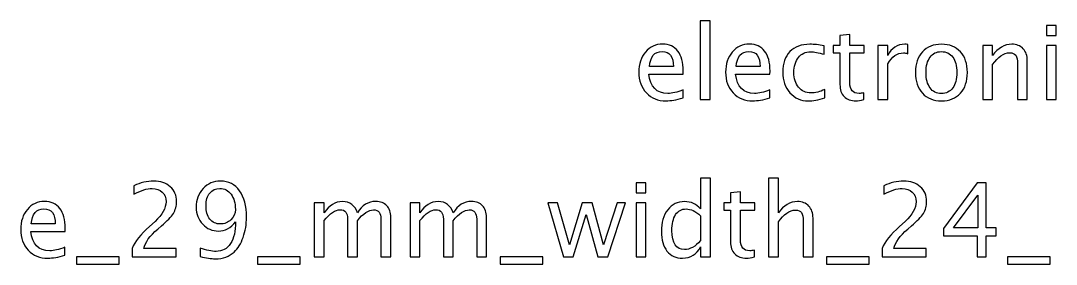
# Model space of a CAD drawing. Header units: centimetres. Extents: x -32.9 to 32.9, y -27.7 to 43.3.
# Drawn here: x -20.06 to -7.23, y -11.4 to -8.38 of the extents above; entities that cross this region are included whole.
import ezdxf

# ---------------------------------------------------------------- set-up
doc = ezdxf.new("R2010")
doc.units = ezdxf.units.CM
doc.header["$MEASUREMENT"] = 0
doc.layers.add('Layer 1', color=7, linetype='Continuous')

msp = doc.modelspace()

# ---------------------------------------------------------------- linework, layer by layer
at = {"layer": 'Layer 1'}
for points, knots in [([(-11.64472, -9.36005), (-11.64472, -9.36005), (-11.64472, -8.38088), (-11.64472, -8.38088), (-11.64472, -8.38088), (-11.64472, -8.38088), (-11.5228, -8.38088), (-11.5228, -8.38088), (-11.5228, -8.38088), (-11.5228, -8.38088), (-11.5228, -9.36005), (-11.5228, -9.36005), (-11.5228, -9.36005), (-11.5228, -9.36005), (-11.64472, -9.36005), (-11.64472, -9.36005)], [0, 0, 0, 0, 0.2, 0.2, 0.2, 0.2, 0.4, 0.4, 0.4, 0.4, 0.6, 0.6, 0.6, 0.6, 1, 1, 1, 1]), ([(-7.35657, -8.56376), (-7.35657, -8.56376), (-7.35657, -8.44184), (-7.35657, -8.44184), (-7.35657, -8.44184), (-7.35657, -8.44184), (-7.23465, -8.44184), (-7.23465, -8.44184), (-7.23465, -8.44184), (-7.23465, -8.44184), (-7.23465, -8.56376), (-7.23465, -8.56376), (-7.23465, -8.56376), (-7.23465, -8.56376), (-7.35657, -8.56376), (-7.35657, -8.56376)], [0, 0, 0, 0, 0.2, 0.2, 0.2, 0.2, 0.4, 0.4, 0.4, 0.4, 0.6, 0.6, 0.6, 0.6, 1, 1, 1, 1]), ([(-9.61865, -9.35984), (-9.65633, -9.37021), (-9.68913, -9.37529), (-9.71686, -9.37529), (-9.71686, -9.37529), (-9.77909, -9.37529), (-9.82756, -9.35751), (-9.86228, -9.32195), (-9.86228, -9.32195), (-9.8972, -9.28639), (-9.91456, -9.23707), (-9.91456, -9.17378), (-9.91456, -9.17378), (-9.91456, -9.17378), (-9.91456, -8.77839), (-9.91456, -8.77839), (-9.91456, -8.77839), (-9.91456, -8.77839), (-9.9988, -8.77839), (-9.9988, -8.77839), (-9.9988, -8.77839), (-9.9988, -8.77839), (-9.9988, -8.68695), (-9.9988, -8.68695), (-9.9988, -8.68695), (-9.9988, -8.68695), (-9.91456, -8.68695), (-9.91456, -8.68695), (-9.91456, -8.68695), (-9.91456, -8.68695), (-9.91456, -8.56524), (-9.91456, -8.56524), (-9.91456, -8.56524), (-9.91456, -8.56524), (-9.79264, -8.5536), (-9.79264, -8.5536), (-9.79264, -8.5536), (-9.79264, -8.5536), (-9.79264, -8.68695), (-9.79264, -8.68695), (-9.79264, -8.68695), (-9.79264, -8.68695), (-9.61611, -8.68695), (-9.61611, -8.68695), (-9.61611, -8.68695), (-9.61611, -8.68695), (-9.61611, -8.77839), (-9.61611, -8.77839), (-9.61611, -8.77839), (-9.61611, -8.77839), (-9.79264, -8.77839), (-9.79264, -8.77839), (-9.79264, -8.77839), (-9.79264, -8.77839), (-9.79264, -9.15177), (-9.79264, -9.15177), (-9.79264, -9.15177), (-9.79264, -9.23982), (-9.75433, -9.28385), (-9.67792, -9.28385), (-9.67792, -9.28385), (-9.66162, -9.28385), (-9.64193, -9.2811), (-9.61865, -9.27581), (-9.61865, -9.27581), (-9.61865, -9.27581), (-9.61865, -9.35984), (-9.61865, -9.35984)], [0, 0, 0, 0, 0.05555556, 0.05555556, 0.05555556, 0.05555556, 0.11111111, 0.11111111, 0.11111111, 0.11111111, 0.16666667, 0.16666667, 0.16666667, 0.16666667, 0.22222222, 0.22222222, 0.22222222, 0.22222222, 0.27777778, 0.27777778, 0.27777778, 0.27777778, 0.33333333, 0.33333333, 0.33333333, 0.33333333, 0.38888889, 0.38888889, 0.38888889, 0.38888889, 0.44444444, 0.44444444, 0.44444444, 0.44444444, 0.5, 0.5, 0.5, 0.5, 0.55555556, 0.55555556, 0.55555556, 0.55555556, 0.61111111, 0.61111111, 0.61111111, 0.61111111, 0.66666667, 0.66666667, 0.66666667, 0.66666667, 0.72222222, 0.72222222, 0.72222222, 0.72222222, 0.77777778, 0.77777778, 0.77777778, 0.77777778, 0.83333333, 0.83333333, 0.83333333, 0.83333333, 0.88888889, 0.88888889, 0.88888889, 0.88888889, 1, 1, 1, 1]), ([(-11.85829, -9.33846), (-11.9402, -9.36301), (-12.01027, -9.37529), (-12.06869, -9.37529), (-12.06869, -9.37529), (-12.16838, -9.37529), (-12.24945, -9.34227), (-12.31189, -9.27644), (-12.31189, -9.27644), (-12.37433, -9.21061), (-12.40566, -9.12531), (-12.40566, -9.02032), (-12.40566, -9.02032), (-12.40566, -8.91851), (-12.37814, -8.8349), (-12.3229, -8.7695), (-12.3229, -8.7695), (-12.26765, -8.70431), (-12.19696, -8.67171), (-12.11081, -8.67171), (-12.11081, -8.67171), (-12.02932, -8.67171), (-11.96624, -8.70071), (-11.92179, -8.7587), (-11.92179, -8.7587), (-11.87734, -8.8167), (-11.85511, -8.89883), (-11.85511, -9.0053), (-11.85511, -9.0053), (-11.85511, -9.0053), (-11.85575, -9.04255), (-11.85575, -9.04255), (-11.85575, -9.04255), (-11.85575, -9.04255), (-12.2812, -9.04255), (-12.2812, -9.04255), (-12.2812, -9.04255), (-12.26342, -9.20342), (-12.18489, -9.28385), (-12.04583, -9.28385), (-12.04583, -9.28385), (-11.99481, -9.28385), (-11.93237, -9.26946), (-11.85829, -9.24067), (-11.85829, -9.24067), (-11.85829, -9.24067), (-11.85829, -9.33846), (-11.85829, -9.33846)], [0, 0, 0, 0, 0.07692308, 0.07692308, 0.07692308, 0.07692308, 0.15384615, 0.15384615, 0.15384615, 0.15384615, 0.23076923, 0.23076923, 0.23076923, 0.23076923, 0.30769231, 0.30769231, 0.30769231, 0.30769231, 0.38461538, 0.38461538, 0.38461538, 0.38461538, 0.46153846, 0.46153846, 0.46153846, 0.46153846, 0.53846154, 0.53846154, 0.53846154, 0.53846154, 0.61538462, 0.61538462, 0.61538462, 0.61538462, 0.69230769, 0.69230769, 0.69230769, 0.69230769, 0.76923077, 0.76923077, 0.76923077, 0.76923077, 0.84615385, 0.84615385, 0.84615385, 0.84615385, 1, 1, 1, 1]), ([(-10.78366, -9.33846), (-10.86557, -9.36301), (-10.93564, -9.37529), (-10.99406, -9.37529), (-10.99406, -9.37529), (-11.09375, -9.37529), (-11.17482, -9.34227), (-11.23726, -9.27644), (-11.23726, -9.27644), (-11.2997, -9.21061), (-11.33103, -9.12531), (-11.33103, -9.02032), (-11.33103, -9.02032), (-11.33103, -8.91851), (-11.30351, -8.8349), (-11.24827, -8.7695), (-11.24827, -8.7695), (-11.19302, -8.70431), (-11.12233, -8.67171), (-11.03618, -8.67171), (-11.03618, -8.67171), (-10.95469, -8.67171), (-10.89161, -8.70071), (-10.84716, -8.7587), (-10.84716, -8.7587), (-10.80271, -8.8167), (-10.78048, -8.89883), (-10.78048, -9.0053), (-10.78048, -9.0053), (-10.78048, -9.0053), (-10.78112, -9.04255), (-10.78112, -9.04255), (-10.78112, -9.04255), (-10.78112, -9.04255), (-11.20657, -9.04255), (-11.20657, -9.04255), (-11.20657, -9.04255), (-11.18879, -9.20342), (-11.11026, -9.28385), (-10.9712, -9.28385), (-10.9712, -9.28385), (-10.92018, -9.28385), (-10.85774, -9.26946), (-10.78366, -9.24067), (-10.78366, -9.24067), (-10.78366, -9.24067), (-10.78366, -9.33846), (-10.78366, -9.33846)], [0, 0, 0, 0, 0.07692308, 0.07692308, 0.07692308, 0.07692308, 0.15384615, 0.15384615, 0.15384615, 0.15384615, 0.23076923, 0.23076923, 0.23076923, 0.23076923, 0.30769231, 0.30769231, 0.30769231, 0.30769231, 0.38461538, 0.38461538, 0.38461538, 0.38461538, 0.46153846, 0.46153846, 0.46153846, 0.46153846, 0.53846154, 0.53846154, 0.53846154, 0.53846154, 0.61538462, 0.61538462, 0.61538462, 0.61538462, 0.69230769, 0.69230769, 0.69230769, 0.69230769, 0.76923077, 0.76923077, 0.76923077, 0.76923077, 0.84615385, 0.84615385, 0.84615385, 0.84615385, 1, 1, 1, 1]), ([(-10.10273, -9.33973), (-10.18168, -9.36344), (-10.24984, -9.37529), (-10.3072, -9.37529), (-10.3072, -9.37529), (-10.39822, -9.37529), (-10.47357, -9.34163), (-10.53347, -9.27454), (-10.53347, -9.27454), (-10.59337, -9.20723), (-10.62343, -9.12235), (-10.62343, -9.02011), (-10.62343, -9.02011), (-10.62343, -8.91089), (-10.5938, -8.82559), (-10.53453, -8.76463), (-10.53453, -8.76463), (-10.47526, -8.70346), (-10.3925, -8.67298), (-10.28624, -8.67298), (-10.28624, -8.67298), (-10.23396, -8.67298), (-10.17512, -8.68018), (-10.11035, -8.69457), (-10.11035, -8.69457), (-10.11035, -8.69457), (-10.11035, -8.79744), (-10.11035, -8.79744), (-10.11035, -8.79744), (-10.17914, -8.77712), (-10.23523, -8.76696), (-10.27841, -8.76696), (-10.27841, -8.76696), (-10.34107, -8.76696), (-10.39123, -8.79045), (-10.4287, -8.83723), (-10.4287, -8.83723), (-10.46616, -8.88401), (-10.485, -8.94645), (-10.485, -9.02435), (-10.485, -9.02435), (-10.485, -9.09991), (-10.46553, -9.16087), (-10.42679, -9.20765), (-10.42679, -9.20765), (-10.38806, -9.25422), (-10.33747, -9.2775), (-10.2746, -9.2775), (-10.2746, -9.2775), (-10.21893, -9.2775), (-10.16178, -9.26311), (-10.10273, -9.23432), (-10.10273, -9.23432), (-10.10273, -9.23432), (-10.10273, -9.33973), (-10.10273, -9.33973)], [0, 0, 0, 0, 0.06666667, 0.06666667, 0.06666667, 0.06666667, 0.13333333, 0.13333333, 0.13333333, 0.13333333, 0.2, 0.2, 0.2, 0.2, 0.26666667, 0.26666667, 0.26666667, 0.26666667, 0.33333333, 0.33333333, 0.33333333, 0.33333333, 0.4, 0.4, 0.4, 0.4, 0.46666667, 0.46666667, 0.46666667, 0.46666667, 0.53333333, 0.53333333, 0.53333333, 0.53333333, 0.6, 0.6, 0.6, 0.6, 0.66666667, 0.66666667, 0.66666667, 0.66666667, 0.73333333, 0.73333333, 0.73333333, 0.73333333, 0.8, 0.8, 0.8, 0.8, 0.86666667, 0.86666667, 0.86666667, 0.86666667, 1, 1, 1, 1]), ([(-9.44466, -9.36005), (-9.44466, -9.36005), (-9.44466, -8.68695), (-9.44466, -8.68695), (-9.44466, -8.68695), (-9.44466, -8.68695), (-9.32274, -8.68695), (-9.32274, -8.68695), (-9.32274, -8.68695), (-9.32274, -8.68695), (-9.32274, -8.81416), (-9.32274, -8.81416), (-9.32274, -8.81416), (-9.27427, -8.71997), (-9.20399, -8.67298), (-9.11171, -8.67298), (-9.11171, -8.67298), (-9.09922, -8.67298), (-9.0861, -8.67404), (-9.07255, -8.67615), (-9.07255, -8.67615), (-9.07255, -8.67615), (-9.07255, -8.79024), (-9.07255, -8.79024), (-9.07255, -8.79024), (-9.09372, -8.78326), (-9.11234, -8.77966), (-9.12843, -8.77966), (-9.12843, -8.77966), (-9.2059, -8.77966), (-9.27067, -8.82538), (-9.32274, -8.91703), (-9.32274, -8.91703), (-9.32274, -8.91703), (-9.32274, -9.36005), (-9.32274, -9.36005), (-9.32274, -9.36005), (-9.32274, -9.36005), (-9.44466, -9.36005), (-9.44466, -9.36005)], [0, 0, 0, 0, 0.09090909, 0.09090909, 0.09090909, 0.09090909, 0.18181818, 0.18181818, 0.18181818, 0.18181818, 0.27272727, 0.27272727, 0.27272727, 0.27272727, 0.36363636, 0.36363636, 0.36363636, 0.36363636, 0.45454545, 0.45454545, 0.45454545, 0.45454545, 0.54545455, 0.54545455, 0.54545455, 0.54545455, 0.63636364, 0.63636364, 0.63636364, 0.63636364, 0.72727273, 0.72727273, 0.72727273, 0.72727273, 0.81818182, 0.81818182, 0.81818182, 0.81818182, 1, 1, 1, 1]), ([(-8.65705, -9.37529), (-8.7559, -9.37529), (-8.83421, -9.34375), (-8.89179, -9.28067), (-8.89179, -9.28067), (-8.94957, -9.2176), (-8.97836, -9.13187), (-8.97836, -9.02371), (-8.97836, -9.02371), (-8.97836, -8.91576), (-8.94957, -8.83025), (-8.89179, -8.76738), (-8.89179, -8.76738), (-8.83421, -8.70452), (-8.7559, -8.67298), (-8.65705, -8.67298), (-8.65705, -8.67298), (-8.5582, -8.67298), (-8.47988, -8.70452), (-8.42231, -8.76738), (-8.42231, -8.76738), (-8.36453, -8.83025), (-8.33574, -8.91576), (-8.33574, -9.02371), (-8.33574, -9.02371), (-8.33574, -9.13187), (-8.36453, -9.2176), (-8.42231, -9.28067), (-8.42231, -9.28067), (-8.47988, -9.34375), (-8.5582, -9.37529), (-8.65705, -9.37529)], [0, 0, 0, 0, 0.11111111, 0.11111111, 0.11111111, 0.11111111, 0.22222222, 0.22222222, 0.22222222, 0.22222222, 0.33333333, 0.33333333, 0.33333333, 0.33333333, 0.44444444, 0.44444444, 0.44444444, 0.44444444, 0.55555556, 0.55555556, 0.55555556, 0.55555556, 0.66666667, 0.66666667, 0.66666667, 0.66666667, 0.77777778, 0.77777778, 0.77777778, 0.77777778, 1, 1, 1, 1]), ([(-8.14482, -9.36005), (-8.14482, -9.36005), (-8.14482, -8.68695), (-8.14482, -8.68695), (-8.14482, -8.68695), (-8.14482, -8.68695), (-8.0229, -8.68695), (-8.0229, -8.68695), (-8.0229, -8.68695), (-8.0229, -8.68695), (-8.0229, -8.81416), (-8.0229, -8.81416), (-8.0229, -8.81416), (-7.95834, -8.71997), (-7.87918, -8.67298), (-7.78562, -8.67298), (-7.78562, -8.67298), (-7.72678, -8.67298), (-7.68, -8.69139), (-7.6455, -8.72844), (-7.6455, -8.72844), (-7.611, -8.76527), (-7.59364, -8.81501), (-7.59364, -8.87724), (-7.59364, -8.87724), (-7.59364, -8.87724), (-7.59364, -9.36005), (-7.59364, -9.36005), (-7.59364, -9.36005), (-7.59364, -9.36005), (-7.71556, -9.36005), (-7.71556, -9.36005), (-7.71556, -9.36005), (-7.71556, -9.36005), (-7.71556, -8.91703), (-7.71556, -8.91703), (-7.71556, -8.91703), (-7.71556, -8.86708), (-7.72297, -8.83152), (-7.73757, -8.81035), (-7.73757, -8.81035), (-7.75239, -8.78897), (-7.77673, -8.77839), (-7.81081, -8.77839), (-7.81081, -8.77839), (-7.88574, -8.77839), (-7.95644, -8.82728), (-8.0229, -8.92507), (-8.0229, -8.92507), (-8.0229, -8.92507), (-8.0229, -9.36005), (-8.0229, -9.36005), (-8.0229, -9.36005), (-8.0229, -9.36005), (-8.14482, -9.36005), (-8.14482, -9.36005)], [0, 0, 0, 0, 0.06666667, 0.06666667, 0.06666667, 0.06666667, 0.13333333, 0.13333333, 0.13333333, 0.13333333, 0.2, 0.2, 0.2, 0.2, 0.26666667, 0.26666667, 0.26666667, 0.26666667, 0.33333333, 0.33333333, 0.33333333, 0.33333333, 0.4, 0.4, 0.4, 0.4, 0.46666667, 0.46666667, 0.46666667, 0.46666667, 0.53333333, 0.53333333, 0.53333333, 0.53333333, 0.6, 0.6, 0.6, 0.6, 0.66666667, 0.66666667, 0.66666667, 0.66666667, 0.73333333, 0.73333333, 0.73333333, 0.73333333, 0.8, 0.8, 0.8, 0.8, 0.86666667, 0.86666667, 0.86666667, 0.86666667, 1, 1, 1, 1]), ([(-7.35657, -9.36005), (-7.35657, -9.36005), (-7.35657, -8.68695), (-7.35657, -8.68695), (-7.35657, -8.68695), (-7.35657, -8.68695), (-7.23465, -8.68695), (-7.23465, -8.68695), (-7.23465, -8.68695), (-7.23465, -8.68695), (-7.23465, -9.36005), (-7.23465, -9.36005), (-7.23465, -9.36005), (-7.23465, -9.36005), (-7.35657, -9.36005), (-7.35657, -9.36005)], [0, 0, 0, 0, 0.2, 0.2, 0.2, 0.2, 0.4, 0.4, 0.4, 0.4, 0.6, 0.6, 0.6, 0.6, 1, 1, 1, 1]), ([(-12.27485, -8.95111), (-12.27485, -8.95111), (-11.97767, -8.95111), (-11.97767, -8.95111), (-11.97767, -8.95111), (-11.97767, -8.8258), (-12.02445, -8.76315), (-12.11779, -8.76315), (-12.11779, -8.76315), (-12.21177, -8.76315), (-12.26405, -8.8258), (-12.27485, -8.95111)], [0, 0, 0, 0, 0.25, 0.25, 0.25, 0.25, 0.5, 0.5, 0.5, 0.5, 1, 1, 1, 1]), ([(-11.20022, -8.95111), (-11.20022, -8.95111), (-10.90304, -8.95111), (-10.90304, -8.95111), (-10.90304, -8.95111), (-10.90304, -8.8258), (-10.94982, -8.76315), (-11.04316, -8.76315), (-11.04316, -8.76315), (-11.13714, -8.76315), (-11.18942, -8.8258), (-11.20022, -8.95111)], [0, 0, 0, 0, 0.25, 0.25, 0.25, 0.25, 0.5, 0.5, 0.5, 0.5, 1, 1, 1, 1]), ([(-8.65726, -9.28385), (-8.59694, -9.28385), (-8.54995, -9.2612), (-8.5165, -9.21569), (-8.5165, -9.21569), (-8.48327, -9.1704), (-8.46655, -9.10626), (-8.46655, -9.02371), (-8.46655, -9.02371), (-8.46655, -8.94137), (-8.48327, -8.87745), (-8.5165, -8.83215), (-8.5165, -8.83215), (-8.54995, -8.78707), (-8.59694, -8.76442), (-8.65726, -8.76442), (-8.65726, -8.76442), (-8.7178, -8.76442), (-8.76479, -8.78707), (-8.79781, -8.83215), (-8.79781, -8.83215), (-8.83104, -8.87745), (-8.84755, -8.94137), (-8.84755, -9.02371), (-8.84755, -9.02371), (-8.84755, -9.10626), (-8.83104, -9.1704), (-8.79781, -9.21569), (-8.79781, -9.21569), (-8.76479, -9.2612), (-8.7178, -9.28385), (-8.65726, -9.28385)], [0, 0, 0, 0, 0.11111111, 0.11111111, 0.11111111, 0.11111111, 0.22222222, 0.22222222, 0.22222222, 0.22222222, 0.33333333, 0.33333333, 0.33333333, 0.33333333, 0.44444444, 0.44444444, 0.44444444, 0.44444444, 0.55555556, 0.55555556, 0.55555556, 0.55555556, 0.66666667, 0.66666667, 0.66666667, 0.66666667, 0.77777778, 0.77777778, 0.77777778, 0.77777778, 1, 1, 1, 1]), ([(-18.68319, -11.31162), (-18.68319, -11.31162), (-18.68319, -11.20494), (-18.68319, -11.20494), (-18.68319, -11.20494), (-18.64763, -11.12175), (-18.57587, -11.03095), (-18.46771, -10.93295), (-18.46771, -10.93295), (-18.46771, -10.93295), (-18.39786, -10.87029), (-18.39786, -10.87029), (-18.39786, -10.87029), (-18.3079, -10.78859), (-18.26282, -10.70773), (-18.26282, -10.6273), (-18.26282, -10.6273), (-18.26282, -10.57587), (-18.27827, -10.53565), (-18.30896, -10.50623), (-18.30896, -10.50623), (-18.33965, -10.47681), (-18.3822, -10.46199), (-18.43617, -10.46199), (-18.43617, -10.46199), (-18.49925, -10.46199), (-18.57397, -10.48612), (-18.66033, -10.53438), (-18.66033, -10.53438), (-18.66033, -10.53438), (-18.66033, -10.4277), (-18.66033, -10.4277), (-18.66033, -10.4277), (-18.57884, -10.3896), (-18.49777, -10.37055), (-18.41691, -10.37055), (-18.41691, -10.37055), (-18.33098, -10.37055), (-18.26197, -10.39362), (-18.2099, -10.43998), (-18.2099, -10.43998), (-18.15804, -10.48633), (-18.13201, -10.54771), (-18.13201, -10.62434), (-18.13201, -10.62434), (-18.13201, -10.67937), (-18.14513, -10.72827), (-18.17138, -10.77081), (-18.17138, -10.77081), (-18.19784, -10.81357), (-18.24673, -10.86521), (-18.31849, -10.92617), (-18.31849, -10.92617), (-18.31849, -10.92617), (-18.36569, -10.96639), (-18.36569, -10.96639), (-18.36569, -10.96639), (-18.4639, -11.04958), (-18.52063, -11.12916), (-18.53587, -11.20494), (-18.53587, -11.20494), (-18.53587, -11.20494), (-18.13582, -11.20494), (-18.13582, -11.20494), (-18.13582, -11.20494), (-18.13582, -11.20494), (-18.13582, -11.31162), (-18.13582, -11.31162), (-18.13582, -11.31162), (-18.13582, -11.31162), (-18.68319, -11.31162), (-18.68319, -11.31162)], [0, 0, 0, 0, 0.05263158, 0.05263158, 0.05263158, 0.05263158, 0.10526316, 0.10526316, 0.10526316, 0.10526316, 0.15789474, 0.15789474, 0.15789474, 0.15789474, 0.21052632, 0.21052632, 0.21052632, 0.21052632, 0.26315789, 0.26315789, 0.26315789, 0.26315789, 0.31578947, 0.31578947, 0.31578947, 0.31578947, 0.36842105, 0.36842105, 0.36842105, 0.36842105, 0.42105263, 0.42105263, 0.42105263, 0.42105263, 0.47368421, 0.47368421, 0.47368421, 0.47368421, 0.52631579, 0.52631579, 0.52631579, 0.52631579, 0.57894737, 0.57894737, 0.57894737, 0.57894737, 0.63157895, 0.63157895, 0.63157895, 0.63157895, 0.68421053, 0.68421053, 0.68421053, 0.68421053, 0.73684211, 0.73684211, 0.73684211, 0.73684211, 0.78947368, 0.78947368, 0.78947368, 0.78947368, 0.84210526, 0.84210526, 0.84210526, 0.84210526, 0.89473684, 0.89473684, 0.89473684, 0.89473684, 1, 1, 1, 1]), ([(-17.84076, -11.30654), (-17.84076, -11.30654), (-17.84076, -11.2024), (-17.84076, -11.2024), (-17.84076, -11.2024), (-17.76308, -11.22949), (-17.69704, -11.24304), (-17.64243, -11.24304), (-17.64243, -11.24304), (-17.56644, -11.24304), (-17.50696, -11.21065), (-17.4642, -11.14588), (-17.4642, -11.14588), (-17.42145, -11.08111), (-17.40007, -10.99094), (-17.40007, -10.87559), (-17.40007, -10.87559), (-17.46209, -10.952), (-17.53257, -10.99031), (-17.61174, -10.99031), (-17.61174, -10.99031), (-17.68899, -10.99031), (-17.75461, -10.96195), (-17.80837, -10.90501), (-17.80837, -10.90501), (-17.86214, -10.84807), (-17.88902, -10.77885), (-17.88902, -10.69694), (-17.88902, -10.69694), (-17.88902, -10.60296), (-17.86044, -10.52507), (-17.80308, -10.46326), (-17.80308, -10.46326), (-17.74593, -10.40145), (-17.67397, -10.37055), (-17.58718, -10.37055), (-17.58718, -10.37055), (-17.48749, -10.37055), (-17.40896, -10.41055), (-17.3516, -10.49056), (-17.3516, -10.49056), (-17.29424, -10.57057), (-17.26545, -10.68001), (-17.26545, -10.81907), (-17.26545, -10.81907), (-17.26545, -10.90755), (-17.27921, -10.99073), (-17.30694, -11.06863), (-17.30694, -11.06863), (-17.33466, -11.14673), (-17.37171, -11.20727), (-17.41848, -11.25066), (-17.41848, -11.25066), (-17.47817, -11.30654), (-17.55691, -11.33448), (-17.65428, -11.33448), (-17.65428, -11.33448), (-17.70233, -11.33448), (-17.76435, -11.32517), (-17.84076, -11.30654)], [0, 0, 0, 0, 0.0625, 0.0625, 0.0625, 0.0625, 0.125, 0.125, 0.125, 0.125, 0.1875, 0.1875, 0.1875, 0.1875, 0.25, 0.25, 0.25, 0.25, 0.3125, 0.3125, 0.3125, 0.3125, 0.375, 0.375, 0.375, 0.375, 0.4375, 0.4375, 0.4375, 0.4375, 0.5, 0.5, 0.5, 0.5, 0.5625, 0.5625, 0.5625, 0.5625, 0.625, 0.625, 0.625, 0.625, 0.6875, 0.6875, 0.6875, 0.6875, 0.75, 0.75, 0.75, 0.75, 0.8125, 0.8125, 0.8125, 0.8125, 0.875, 0.875, 0.875, 0.875, 1, 1, 1, 1]), ([(-11.6404, -11.31162), (-11.6404, -11.31162), (-11.6404, -11.18525), (-11.6404, -11.18525), (-11.6404, -11.18525), (-11.69014, -11.27966), (-11.76507, -11.32686), (-11.86519, -11.32686), (-11.86519, -11.32686), (-11.94647, -11.32686), (-12.01039, -11.29744), (-12.05696, -11.23838), (-12.05696, -11.23838), (-12.10353, -11.17933), (-12.12681, -11.09868), (-12.12681, -10.99645), (-12.12681, -10.99645), (-12.12681, -10.88469), (-12.10035, -10.79473), (-12.04765, -10.72657), (-12.04765, -10.72657), (-11.99473, -10.65863), (-11.9253, -10.62455), (-11.83915, -10.62455), (-11.83915, -10.62455), (-11.75936, -10.62455), (-11.69289, -10.65503), (-11.6404, -10.7162), (-11.6404, -10.7162), (-11.6404, -10.7162), (-11.6404, -10.33245), (-11.6404, -10.33245), (-11.6404, -10.33245), (-11.6404, -10.33245), (-11.51848, -10.33245), (-11.51848, -10.33245), (-11.51848, -10.33245), (-11.51848, -10.33245), (-11.51848, -11.31162), (-11.51848, -11.31162), (-11.51848, -11.31162), (-11.51848, -11.31162), (-11.6404, -11.31162), (-11.6404, -11.31162)], [0, 0, 0, 0, 0.08333333, 0.08333333, 0.08333333, 0.08333333, 0.16666667, 0.16666667, 0.16666667, 0.16666667, 0.25, 0.25, 0.25, 0.25, 0.33333333, 0.33333333, 0.33333333, 0.33333333, 0.41666667, 0.41666667, 0.41666667, 0.41666667, 0.5, 0.5, 0.5, 0.5, 0.58333333, 0.58333333, 0.58333333, 0.58333333, 0.66666667, 0.66666667, 0.66666667, 0.66666667, 0.75, 0.75, 0.75, 0.75, 0.83333333, 0.83333333, 0.83333333, 0.83333333, 1, 1, 1, 1]), ([(-10.79924, -11.31162), (-10.79924, -11.31162), (-10.79924, -10.33245), (-10.79924, -10.33245), (-10.79924, -10.33245), (-10.79924, -10.33245), (-10.67732, -10.33245), (-10.67732, -10.33245), (-10.67732, -10.33245), (-10.67732, -10.33245), (-10.67732, -10.76573), (-10.67732, -10.76573), (-10.67732, -10.76573), (-10.61276, -10.67154), (-10.5336, -10.62455), (-10.44004, -10.62455), (-10.44004, -10.62455), (-10.3812, -10.62455), (-10.33442, -10.64296), (-10.29992, -10.68001), (-10.29992, -10.68001), (-10.26542, -10.71684), (-10.24806, -10.76658), (-10.24806, -10.82881), (-10.24806, -10.82881), (-10.24806, -10.82881), (-10.24806, -11.31162), (-10.24806, -11.31162), (-10.24806, -11.31162), (-10.24806, -11.31162), (-10.36998, -11.31162), (-10.36998, -11.31162), (-10.36998, -11.31162), (-10.36998, -11.31162), (-10.36998, -10.8686), (-10.36998, -10.8686), (-10.36998, -10.8686), (-10.36998, -10.81865), (-10.37739, -10.78309), (-10.39199, -10.76192), (-10.39199, -10.76192), (-10.40681, -10.74054), (-10.43115, -10.72996), (-10.46523, -10.72996), (-10.46523, -10.72996), (-10.54016, -10.72996), (-10.61086, -10.77885), (-10.67732, -10.87664), (-10.67732, -10.87664), (-10.67732, -10.87664), (-10.67732, -11.31162), (-10.67732, -11.31162), (-10.67732, -11.31162), (-10.67732, -11.31162), (-10.79924, -11.31162), (-10.79924, -11.31162)], [0, 0, 0, 0, 0.06666667, 0.06666667, 0.06666667, 0.06666667, 0.13333333, 0.13333333, 0.13333333, 0.13333333, 0.2, 0.2, 0.2, 0.2, 0.26666667, 0.26666667, 0.26666667, 0.26666667, 0.33333333, 0.33333333, 0.33333333, 0.33333333, 0.4, 0.4, 0.4, 0.4, 0.46666667, 0.46666667, 0.46666667, 0.46666667, 0.53333333, 0.53333333, 0.53333333, 0.53333333, 0.6, 0.6, 0.6, 0.6, 0.66666667, 0.66666667, 0.66666667, 0.66666667, 0.73333333, 0.73333333, 0.73333333, 0.73333333, 0.8, 0.8, 0.8, 0.8, 0.86666667, 0.86666667, 0.86666667, 0.86666667, 1, 1, 1, 1]), ([(-9.3925, -11.31162), (-9.3925, -11.31162), (-9.3925, -11.20494), (-9.3925, -11.20494), (-9.3925, -11.20494), (-9.35694, -11.12175), (-9.28518, -11.03095), (-9.17702, -10.93295), (-9.17702, -10.93295), (-9.17702, -10.93295), (-9.10717, -10.87029), (-9.10717, -10.87029), (-9.10717, -10.87029), (-9.01721, -10.78859), (-8.97213, -10.70773), (-8.97213, -10.6273), (-8.97213, -10.6273), (-8.97213, -10.57587), (-8.98758, -10.53565), (-9.01827, -10.50623), (-9.01827, -10.50623), (-9.04896, -10.47681), (-9.09151, -10.46199), (-9.14548, -10.46199), (-9.14548, -10.46199), (-9.20856, -10.46199), (-9.28328, -10.48612), (-9.36964, -10.53438), (-9.36964, -10.53438), (-9.36964, -10.53438), (-9.36964, -10.4277), (-9.36964, -10.4277), (-9.36964, -10.4277), (-9.28815, -10.3896), (-9.20708, -10.37055), (-9.12622, -10.37055), (-9.12622, -10.37055), (-9.04029, -10.37055), (-8.97128, -10.39362), (-8.91921, -10.43998), (-8.91921, -10.43998), (-8.86735, -10.48633), (-8.84132, -10.54771), (-8.84132, -10.62434), (-8.84132, -10.62434), (-8.84132, -10.67937), (-8.85444, -10.72827), (-8.88069, -10.77081), (-8.88069, -10.77081), (-8.90715, -10.81357), (-8.95604, -10.86521), (-9.0278, -10.92617), (-9.0278, -10.92617), (-9.0278, -10.92617), (-9.075, -10.96639), (-9.075, -10.96639), (-9.075, -10.96639), (-9.17321, -11.04958), (-9.22994, -11.12916), (-9.24518, -11.20494), (-9.24518, -11.20494), (-9.24518, -11.20494), (-8.84513, -11.20494), (-8.84513, -11.20494), (-8.84513, -11.20494), (-8.84513, -11.20494), (-8.84513, -11.31162), (-8.84513, -11.31162), (-8.84513, -11.31162), (-8.84513, -11.31162), (-9.3925, -11.31162), (-9.3925, -11.31162)], [0, 0, 0, 0, 0.05263158, 0.05263158, 0.05263158, 0.05263158, 0.10526316, 0.10526316, 0.10526316, 0.10526316, 0.15789474, 0.15789474, 0.15789474, 0.15789474, 0.21052632, 0.21052632, 0.21052632, 0.21052632, 0.26315789, 0.26315789, 0.26315789, 0.26315789, 0.31578947, 0.31578947, 0.31578947, 0.31578947, 0.36842105, 0.36842105, 0.36842105, 0.36842105, 0.42105263, 0.42105263, 0.42105263, 0.42105263, 0.47368421, 0.47368421, 0.47368421, 0.47368421, 0.52631579, 0.52631579, 0.52631579, 0.52631579, 0.57894737, 0.57894737, 0.57894737, 0.57894737, 0.63157895, 0.63157895, 0.63157895, 0.63157895, 0.68421053, 0.68421053, 0.68421053, 0.68421053, 0.73684211, 0.73684211, 0.73684211, 0.73684211, 0.78947368, 0.78947368, 0.78947368, 0.78947368, 0.84210526, 0.84210526, 0.84210526, 0.84210526, 0.89473684, 0.89473684, 0.89473684, 0.89473684, 1, 1, 1, 1]), ([(-17.7671, -10.6762), (-17.7671, -10.74605), (-17.75122, -10.80129), (-17.71947, -10.84193), (-17.71947, -10.84193), (-17.68772, -10.88236), (-17.64497, -10.90268), (-17.59099, -10.90268), (-17.59099, -10.90268), (-17.53913, -10.90268), (-17.4949, -10.88511), (-17.45849, -10.84997), (-17.45849, -10.84997), (-17.42208, -10.81484), (-17.40388, -10.77229), (-17.40388, -10.72276), (-17.40388, -10.72276), (-17.40388, -10.64445), (-17.42145, -10.58137), (-17.4568, -10.53374), (-17.4568, -10.53374), (-17.49193, -10.48591), (-17.53808, -10.46199), (-17.59544, -10.46199), (-17.59544, -10.46199), (-17.64899, -10.46199), (-17.6909, -10.48104), (-17.72138, -10.51914), (-17.72138, -10.51914), (-17.75186, -10.55724), (-17.7671, -10.60952), (-17.7671, -10.6762)], [0, 0, 0, 0, 0.11111111, 0.11111111, 0.11111111, 0.11111111, 0.22222222, 0.22222222, 0.22222222, 0.22222222, 0.33333333, 0.33333333, 0.33333333, 0.33333333, 0.44444444, 0.44444444, 0.44444444, 0.44444444, 0.55555556, 0.55555556, 0.55555556, 0.55555556, 0.66666667, 0.66666667, 0.66666667, 0.66666667, 0.77777778, 0.77777778, 0.77777778, 0.77777778, 1, 1, 1, 1]), ([(-12.4405, -10.51533), (-12.4405, -10.51533), (-12.4405, -10.39341), (-12.4405, -10.39341), (-12.4405, -10.39341), (-12.4405, -10.39341), (-12.31858, -10.39341), (-12.31858, -10.39341), (-12.31858, -10.39341), (-12.31858, -10.39341), (-12.31858, -10.51533), (-12.31858, -10.51533), (-12.31858, -10.51533), (-12.31858, -10.51533), (-12.4405, -10.51533), (-12.4405, -10.51533)], [0, 0, 0, 0, 0.2, 0.2, 0.2, 0.2, 0.4, 0.4, 0.4, 0.4, 0.6, 0.6, 0.6, 0.6, 1, 1, 1, 1]), ([(-10.97323, -11.31141), (-11.01091, -11.32178), (-11.04371, -11.32686), (-11.07144, -11.32686), (-11.07144, -11.32686), (-11.13367, -11.32686), (-11.18214, -11.30908), (-11.21686, -11.27352), (-11.21686, -11.27352), (-11.25178, -11.23796), (-11.26914, -11.18864), (-11.26914, -11.12535), (-11.26914, -11.12535), (-11.26914, -11.12535), (-11.26914, -10.72996), (-11.26914, -10.72996), (-11.26914, -10.72996), (-11.26914, -10.72996), (-11.35338, -10.72996), (-11.35338, -10.72996), (-11.35338, -10.72996), (-11.35338, -10.72996), (-11.35338, -10.63852), (-11.35338, -10.63852), (-11.35338, -10.63852), (-11.35338, -10.63852), (-11.26914, -10.63852), (-11.26914, -10.63852), (-11.26914, -10.63852), (-11.26914, -10.63852), (-11.26914, -10.51681), (-11.26914, -10.51681), (-11.26914, -10.51681), (-11.26914, -10.51681), (-11.14722, -10.50517), (-11.14722, -10.50517), (-11.14722, -10.50517), (-11.14722, -10.50517), (-11.14722, -10.63852), (-11.14722, -10.63852), (-11.14722, -10.63852), (-11.14722, -10.63852), (-10.97069, -10.63852), (-10.97069, -10.63852), (-10.97069, -10.63852), (-10.97069, -10.63852), (-10.97069, -10.72996), (-10.97069, -10.72996), (-10.97069, -10.72996), (-10.97069, -10.72996), (-11.14722, -10.72996), (-11.14722, -10.72996), (-11.14722, -10.72996), (-11.14722, -10.72996), (-11.14722, -11.10334), (-11.14722, -11.10334), (-11.14722, -11.10334), (-11.14722, -11.19139), (-11.10891, -11.23542), (-11.0325, -11.23542), (-11.0325, -11.23542), (-11.0162, -11.23542), (-10.99651, -11.23267), (-10.97323, -11.22738), (-10.97323, -11.22738), (-10.97323, -11.22738), (-10.97323, -11.31141), (-10.97323, -11.31141)], [0, 0, 0, 0, 0.05555556, 0.05555556, 0.05555556, 0.05555556, 0.11111111, 0.11111111, 0.11111111, 0.11111111, 0.16666667, 0.16666667, 0.16666667, 0.16666667, 0.22222222, 0.22222222, 0.22222222, 0.22222222, 0.27777778, 0.27777778, 0.27777778, 0.27777778, 0.33333333, 0.33333333, 0.33333333, 0.33333333, 0.38888889, 0.38888889, 0.38888889, 0.38888889, 0.44444444, 0.44444444, 0.44444444, 0.44444444, 0.5, 0.5, 0.5, 0.5, 0.55555556, 0.55555556, 0.55555556, 0.55555556, 0.61111111, 0.61111111, 0.61111111, 0.61111111, 0.66666667, 0.66666667, 0.66666667, 0.66666667, 0.72222222, 0.72222222, 0.72222222, 0.72222222, 0.77777778, 0.77777778, 0.77777778, 0.77777778, 0.83333333, 0.83333333, 0.83333333, 0.83333333, 0.88888889, 0.88888889, 0.88888889, 0.88888889, 1, 1, 1, 1]), ([(-8.21606, -11.31162), (-8.21606, -11.31162), (-8.21606, -11.05127), (-8.21606, -11.05127), (-8.21606, -11.05127), (-8.21606, -11.05127), (-8.63008, -11.05127), (-8.63008, -11.05127), (-8.63008, -11.05127), (-8.63008, -11.05127), (-8.63008, -10.95856), (-8.63008, -10.95856), (-8.63008, -10.95856), (-8.63008, -10.95856), (-8.21606, -10.39341), (-8.21606, -10.39341), (-8.21606, -10.39341), (-8.21606, -10.39341), (-8.10176, -10.39341), (-8.10176, -10.39341), (-8.10176, -10.39341), (-8.10176, -10.39341), (-8.10176, -10.95094), (-8.10176, -10.95094), (-8.10176, -10.95094), (-8.10176, -10.95094), (-7.97857, -10.95094), (-7.97857, -10.95094), (-7.97857, -10.95094), (-7.97857, -10.95094), (-7.97857, -11.05127), (-7.97857, -11.05127), (-7.97857, -11.05127), (-7.97857, -11.05127), (-8.10176, -11.05127), (-8.10176, -11.05127), (-8.10176, -11.05127), (-8.10176, -11.05127), (-8.10176, -11.31162), (-8.10176, -11.31162), (-8.10176, -11.31162), (-8.10176, -11.31162), (-8.21606, -11.31162), (-8.21606, -11.31162)], [0, 0, 0, 0, 0.08333333, 0.08333333, 0.08333333, 0.08333333, 0.16666667, 0.16666667, 0.16666667, 0.16666667, 0.25, 0.25, 0.25, 0.25, 0.33333333, 0.33333333, 0.33333333, 0.33333333, 0.41666667, 0.41666667, 0.41666667, 0.41666667, 0.5, 0.5, 0.5, 0.5, 0.58333333, 0.58333333, 0.58333333, 0.58333333, 0.66666667, 0.66666667, 0.66666667, 0.66666667, 0.75, 0.75, 0.75, 0.75, 0.83333333, 0.83333333, 0.83333333, 0.83333333, 1, 1, 1, 1]), ([(-19.51525, -11.29003), (-19.59716, -11.31458), (-19.66723, -11.32686), (-19.72565, -11.32686), (-19.72565, -11.32686), (-19.82534, -11.32686), (-19.90641, -11.29384), (-19.96885, -11.22801), (-19.96885, -11.22801), (-20.03129, -11.16218), (-20.06262, -11.07688), (-20.06262, -10.97189), (-20.06262, -10.97189), (-20.06262, -10.87008), (-20.0351, -10.78647), (-19.97986, -10.72107), (-19.97986, -10.72107), (-19.92461, -10.65588), (-19.85392, -10.62328), (-19.76777, -10.62328), (-19.76777, -10.62328), (-19.68628, -10.62328), (-19.6232, -10.65228), (-19.57875, -10.71027), (-19.57875, -10.71027), (-19.5343, -10.76827), (-19.51207, -10.8504), (-19.51207, -10.95687), (-19.51207, -10.95687), (-19.51207, -10.95687), (-19.51271, -10.99412), (-19.51271, -10.99412), (-19.51271, -10.99412), (-19.51271, -10.99412), (-19.93816, -10.99412), (-19.93816, -10.99412), (-19.93816, -10.99412), (-19.92038, -11.15499), (-19.84185, -11.23542), (-19.70279, -11.23542), (-19.70279, -11.23542), (-19.65177, -11.23542), (-19.58933, -11.22103), (-19.51525, -11.19224), (-19.51525, -11.19224), (-19.51525, -11.19224), (-19.51525, -11.29003), (-19.51525, -11.29003)], [0, 0, 0, 0, 0.07692308, 0.07692308, 0.07692308, 0.07692308, 0.15384615, 0.15384615, 0.15384615, 0.15384615, 0.23076923, 0.23076923, 0.23076923, 0.23076923, 0.30769231, 0.30769231, 0.30769231, 0.30769231, 0.38461538, 0.38461538, 0.38461538, 0.38461538, 0.46153846, 0.46153846, 0.46153846, 0.46153846, 0.53846154, 0.53846154, 0.53846154, 0.53846154, 0.61538462, 0.61538462, 0.61538462, 0.61538462, 0.69230769, 0.69230769, 0.69230769, 0.69230769, 0.76923077, 0.76923077, 0.76923077, 0.76923077, 0.84615385, 0.84615385, 0.84615385, 0.84615385, 1, 1, 1, 1]), ([(-16.42556, -11.31162), (-16.42556, -11.31162), (-16.42556, -10.63852), (-16.42556, -10.63852), (-16.42556, -10.63852), (-16.42556, -10.63852), (-16.30364, -10.63852), (-16.30364, -10.63852), (-16.30364, -10.63852), (-16.30364, -10.63852), (-16.30364, -10.76573), (-16.30364, -10.76573), (-16.30364, -10.76573), (-16.24416, -10.67154), (-16.16796, -10.62455), (-16.07462, -10.62455), (-16.07462, -10.62455), (-15.98466, -10.62455), (-15.92349, -10.67154), (-15.89089, -10.76573), (-15.89089, -10.76573), (-15.8331, -10.67069), (-15.75775, -10.62328), (-15.66525, -10.62328), (-15.66525, -10.62328), (-15.6062, -10.62328), (-15.56027, -10.64064), (-15.52746, -10.67556), (-15.52746, -10.67556), (-15.49465, -10.71049), (-15.47814, -10.75938), (-15.47814, -10.82225), (-15.47814, -10.82225), (-15.47814, -10.82225), (-15.47814, -11.31162), (-15.47814, -11.31162), (-15.47814, -11.31162), (-15.47814, -11.31162), (-15.60006, -11.31162), (-15.60006, -11.31162), (-15.60006, -11.31162), (-15.60006, -11.31162), (-15.60006, -10.84235), (-15.60006, -10.84235), (-15.60006, -10.84235), (-15.60006, -10.76573), (-15.63054, -10.72742), (-15.6915, -10.72742), (-15.6915, -10.72742), (-15.75479, -10.72742), (-15.82125, -10.77208), (-15.89089, -10.86162), (-15.89089, -10.86162), (-15.89089, -10.86162), (-15.89089, -11.31162), (-15.89089, -11.31162), (-15.89089, -11.31162), (-15.89089, -11.31162), (-16.01281, -11.31162), (-16.01281, -11.31162), (-16.01281, -11.31162), (-16.01281, -11.31162), (-16.01281, -10.84193), (-16.01281, -10.84193), (-16.01281, -10.84193), (-16.01281, -10.76467), (-16.04371, -10.72615), (-16.10573, -10.72615), (-16.10573, -10.72615), (-16.16733, -10.72615), (-16.23337, -10.77102), (-16.30364, -10.86098), (-16.30364, -10.86098), (-16.30364, -10.86098), (-16.30364, -11.31162), (-16.30364, -11.31162), (-16.30364, -11.31162), (-16.30364, -11.31162), (-16.42556, -11.31162), (-16.42556, -11.31162)], [0, 0, 0, 0, 0.04761905, 0.04761905, 0.04761905, 0.04761905, 0.0952381, 0.0952381, 0.0952381, 0.0952381, 0.14285714, 0.14285714, 0.14285714, 0.14285714, 0.19047619, 0.19047619, 0.19047619, 0.19047619, 0.23809524, 0.23809524, 0.23809524, 0.23809524, 0.28571429, 0.28571429, 0.28571429, 0.28571429, 0.33333333, 0.33333333, 0.33333333, 0.33333333, 0.38095238, 0.38095238, 0.38095238, 0.38095238, 0.42857143, 0.42857143, 0.42857143, 0.42857143, 0.47619048, 0.47619048, 0.47619048, 0.47619048, 0.52380952, 0.52380952, 0.52380952, 0.52380952, 0.57142857, 0.57142857, 0.57142857, 0.57142857, 0.61904762, 0.61904762, 0.61904762, 0.61904762, 0.66666667, 0.66666667, 0.66666667, 0.66666667, 0.71428571, 0.71428571, 0.71428571, 0.71428571, 0.76190476, 0.76190476, 0.76190476, 0.76190476, 0.80952381, 0.80952381, 0.80952381, 0.80952381, 0.85714286, 0.85714286, 0.85714286, 0.85714286, 0.9047619, 0.9047619, 0.9047619, 0.9047619, 1, 1, 1, 1]), ([(-15.2398, -11.31162), (-15.2398, -11.31162), (-15.2398, -10.63852), (-15.2398, -10.63852), (-15.2398, -10.63852), (-15.2398, -10.63852), (-15.11788, -10.63852), (-15.11788, -10.63852), (-15.11788, -10.63852), (-15.11788, -10.63852), (-15.11788, -10.76573), (-15.11788, -10.76573), (-15.11788, -10.76573), (-15.0584, -10.67154), (-14.9822, -10.62455), (-14.88886, -10.62455), (-14.88886, -10.62455), (-14.7989, -10.62455), (-14.73773, -10.67154), (-14.70513, -10.76573), (-14.70513, -10.76573), (-14.64734, -10.67069), (-14.57199, -10.62328), (-14.47949, -10.62328), (-14.47949, -10.62328), (-14.42044, -10.62328), (-14.37451, -10.64064), (-14.3417, -10.67556), (-14.3417, -10.67556), (-14.30889, -10.71049), (-14.29238, -10.75938), (-14.29238, -10.82225), (-14.29238, -10.82225), (-14.29238, -10.82225), (-14.29238, -11.31162), (-14.29238, -11.31162), (-14.29238, -11.31162), (-14.29238, -11.31162), (-14.4143, -11.31162), (-14.4143, -11.31162), (-14.4143, -11.31162), (-14.4143, -11.31162), (-14.4143, -10.84235), (-14.4143, -10.84235), (-14.4143, -10.84235), (-14.4143, -10.76573), (-14.44478, -10.72742), (-14.50574, -10.72742), (-14.50574, -10.72742), (-14.56903, -10.72742), (-14.63549, -10.77208), (-14.70513, -10.86162), (-14.70513, -10.86162), (-14.70513, -10.86162), (-14.70513, -11.31162), (-14.70513, -11.31162), (-14.70513, -11.31162), (-14.70513, -11.31162), (-14.82705, -11.31162), (-14.82705, -11.31162), (-14.82705, -11.31162), (-14.82705, -11.31162), (-14.82705, -10.84193), (-14.82705, -10.84193), (-14.82705, -10.84193), (-14.82705, -10.76467), (-14.85795, -10.72615), (-14.91997, -10.72615), (-14.91997, -10.72615), (-14.98157, -10.72615), (-15.04761, -10.77102), (-15.11788, -10.86098), (-15.11788, -10.86098), (-15.11788, -10.86098), (-15.11788, -11.31162), (-15.11788, -11.31162), (-15.11788, -11.31162), (-15.11788, -11.31162), (-15.2398, -11.31162), (-15.2398, -11.31162)], [0, 0, 0, 0, 0.04761905, 0.04761905, 0.04761905, 0.04761905, 0.0952381, 0.0952381, 0.0952381, 0.0952381, 0.14285714, 0.14285714, 0.14285714, 0.14285714, 0.19047619, 0.19047619, 0.19047619, 0.19047619, 0.23809524, 0.23809524, 0.23809524, 0.23809524, 0.28571429, 0.28571429, 0.28571429, 0.28571429, 0.33333333, 0.33333333, 0.33333333, 0.33333333, 0.38095238, 0.38095238, 0.38095238, 0.38095238, 0.42857143, 0.42857143, 0.42857143, 0.42857143, 0.47619048, 0.47619048, 0.47619048, 0.47619048, 0.52380952, 0.52380952, 0.52380952, 0.52380952, 0.57142857, 0.57142857, 0.57142857, 0.57142857, 0.61904762, 0.61904762, 0.61904762, 0.61904762, 0.66666667, 0.66666667, 0.66666667, 0.66666667, 0.71428571, 0.71428571, 0.71428571, 0.71428571, 0.76190476, 0.76190476, 0.76190476, 0.76190476, 0.80952381, 0.80952381, 0.80952381, 0.80952381, 0.85714286, 0.85714286, 0.85714286, 0.85714286, 0.9047619, 0.9047619, 0.9047619, 0.9047619, 1, 1, 1, 1]), ([(-13.3403, -11.31162), (-13.3403, -11.31162), (-13.53334, -10.63852), (-13.53334, -10.63852), (-13.53334, -10.63852), (-13.53334, -10.63852), (-13.41438, -10.63852), (-13.41438, -10.63852), (-13.41438, -10.63852), (-13.41438, -10.63852), (-13.26643, -11.16112), (-13.26643, -11.16112), (-13.26643, -11.16112), (-13.26643, -11.16112), (-13.10683, -10.63852), (-13.10683, -10.63852), (-13.10683, -10.63852), (-13.10683, -10.63852), (-12.98491, -10.63852), (-12.98491, -10.63852), (-12.98491, -10.63852), (-12.98491, -10.63852), (-12.84458, -11.16028), (-12.84458, -11.16028), (-12.84458, -11.16028), (-12.84458, -11.16028), (-12.67482, -10.63852), (-12.67482, -10.63852), (-12.67482, -10.63852), (-12.67482, -10.63852), (-12.57068, -10.63852), (-12.57068, -10.63852), (-12.57068, -10.63852), (-12.57068, -10.63852), (-12.79039, -11.31162), (-12.79039, -11.31162), (-12.79039, -11.31162), (-12.79039, -11.31162), (-12.91231, -11.31162), (-12.91231, -11.31162), (-12.91231, -11.31162), (-12.91231, -11.31162), (-13.05667, -10.78669), (-13.05667, -10.78669), (-13.05667, -10.78669), (-13.05667, -10.78669), (-13.21838, -11.31162), (-13.21838, -11.31162), (-13.21838, -11.31162), (-13.21838, -11.31162), (-13.3403, -11.31162), (-13.3403, -11.31162)], [0, 0, 0, 0, 0.07142857, 0.07142857, 0.07142857, 0.07142857, 0.14285714, 0.14285714, 0.14285714, 0.14285714, 0.21428571, 0.21428571, 0.21428571, 0.21428571, 0.28571429, 0.28571429, 0.28571429, 0.28571429, 0.35714286, 0.35714286, 0.35714286, 0.35714286, 0.42857143, 0.42857143, 0.42857143, 0.42857143, 0.5, 0.5, 0.5, 0.5, 0.57142857, 0.57142857, 0.57142857, 0.57142857, 0.64285714, 0.64285714, 0.64285714, 0.64285714, 0.71428571, 0.71428571, 0.71428571, 0.71428571, 0.78571429, 0.78571429, 0.78571429, 0.78571429, 0.85714286, 0.85714286, 0.85714286, 0.85714286, 1, 1, 1, 1]), ([(-12.4405, -11.31162), (-12.4405, -11.31162), (-12.4405, -10.63852), (-12.4405, -10.63852), (-12.4405, -10.63852), (-12.4405, -10.63852), (-12.31858, -10.63852), (-12.31858, -10.63852), (-12.31858, -10.63852), (-12.31858, -10.63852), (-12.31858, -11.31162), (-12.31858, -11.31162), (-12.31858, -11.31162), (-12.31858, -11.31162), (-12.4405, -11.31162), (-12.4405, -11.31162)], [0, 0, 0, 0, 0.2, 0.2, 0.2, 0.2, 0.4, 0.4, 0.4, 0.4, 0.6, 0.6, 0.6, 0.6, 1, 1, 1, 1]), ([(-8.50964, -10.95094), (-8.50964, -10.95094), (-8.20844, -10.95094), (-8.20844, -10.95094), (-8.20844, -10.95094), (-8.20844, -10.95094), (-8.20844, -10.54412), (-8.20844, -10.54412), (-8.20844, -10.54412), (-8.20844, -10.54412), (-8.50964, -10.95094), (-8.50964, -10.95094)], [0, 0, 0, 0, 0.25, 0.25, 0.25, 0.25, 0.5, 0.5, 0.5, 0.5, 1, 1, 1, 1]), ([(-19.93181, -10.90268), (-19.93181, -10.90268), (-19.63463, -10.90268), (-19.63463, -10.90268), (-19.63463, -10.90268), (-19.63463, -10.77737), (-19.68141, -10.71472), (-19.77475, -10.71472), (-19.77475, -10.71472), (-19.86873, -10.71472), (-19.92101, -10.77737), (-19.93181, -10.90268)], [0, 0, 0, 0, 0.25, 0.25, 0.25, 0.25, 0.5, 0.5, 0.5, 0.5, 1, 1, 1, 1]), ([(-11.6404, -10.7996), (-11.70369, -10.74393), (-11.76359, -10.71599), (-11.82032, -10.71599), (-11.82032, -10.71599), (-11.8762, -10.71599), (-11.91938, -10.73927), (-11.95007, -10.78605), (-11.95007, -10.78605), (-11.98076, -10.83262), (-11.996, -10.89866), (-11.996, -10.98417), (-11.996, -10.98417), (-11.996, -11.14144), (-11.94393, -11.22018), (-11.83958, -11.22018), (-11.83958, -11.22018), (-11.77184, -11.22018), (-11.70538, -11.18314), (-11.6404, -11.10927), (-11.6404, -11.10927), (-11.6404, -11.10927), (-11.6404, -10.7996), (-11.6404, -10.7996)], [0, 0, 0, 0, 0.14285714, 0.14285714, 0.14285714, 0.14285714, 0.28571429, 0.28571429, 0.28571429, 0.28571429, 0.42857143, 0.42857143, 0.42857143, 0.42857143, 0.57142857, 0.57142857, 0.57142857, 0.57142857, 0.71428571, 0.71428571, 0.71428571, 0.71428571, 1, 1, 1, 1]), ([(-19.37026, -11.40306), (-19.37026, -11.40306), (-19.37026, -11.31162), (-19.37026, -11.31162), (-19.37026, -11.31162), (-19.37026, -11.31162), (-18.84194, -11.31162), (-18.84194, -11.31162), (-18.84194, -11.31162), (-18.84194, -11.31162), (-18.84194, -11.40306), (-18.84194, -11.40306), (-18.84194, -11.40306), (-18.84194, -11.40306), (-19.37026, -11.40306), (-19.37026, -11.40306)], [0, 0, 0, 0, 0.2, 0.2, 0.2, 0.2, 0.4, 0.4, 0.4, 0.4, 0.6, 0.6, 0.6, 0.6, 1, 1, 1, 1]), ([(-17.12914, -11.40306), (-17.12914, -11.40306), (-17.12914, -11.31162), (-17.12914, -11.31162), (-17.12914, -11.31162), (-17.12914, -11.31162), (-16.60082, -11.31162), (-16.60082, -11.31162), (-16.60082, -11.31162), (-16.60082, -11.31162), (-16.60082, -11.40306), (-16.60082, -11.40306), (-16.60082, -11.40306), (-16.60082, -11.40306), (-17.12914, -11.40306), (-17.12914, -11.40306)], [0, 0, 0, 0, 0.2, 0.2, 0.2, 0.2, 0.4, 0.4, 0.4, 0.4, 0.6, 0.6, 0.6, 0.6, 1, 1, 1, 1]), ([(-14.12262, -11.40306), (-14.12262, -11.40306), (-14.12262, -11.31162), (-14.12262, -11.31162), (-14.12262, -11.31162), (-14.12262, -11.31162), (-13.5943, -11.31162), (-13.5943, -11.31162), (-13.5943, -11.31162), (-13.5943, -11.31162), (-13.5943, -11.40306), (-13.5943, -11.40306), (-13.5943, -11.40306), (-13.5943, -11.40306), (-14.12262, -11.40306), (-14.12262, -11.40306)], [0, 0, 0, 0, 0.2, 0.2, 0.2, 0.2, 0.4, 0.4, 0.4, 0.4, 0.6, 0.6, 0.6, 0.6, 1, 1, 1, 1]), ([(-10.07957, -11.40306), (-10.07957, -11.40306), (-10.07957, -11.31162), (-10.07957, -11.31162), (-10.07957, -11.31162), (-10.07957, -11.31162), (-9.55125, -11.31162), (-9.55125, -11.31162), (-9.55125, -11.31162), (-9.55125, -11.31162), (-9.55125, -11.40306), (-9.55125, -11.40306), (-9.55125, -11.40306), (-9.55125, -11.40306), (-10.07957, -11.40306), (-10.07957, -11.40306)], [0, 0, 0, 0, 0.2, 0.2, 0.2, 0.2, 0.4, 0.4, 0.4, 0.4, 0.6, 0.6, 0.6, 0.6, 1, 1, 1, 1]), ([(-7.83845, -11.40306), (-7.83845, -11.40306), (-7.83845, -11.31162), (-7.83845, -11.31162), (-7.83845, -11.31162), (-7.83845, -11.31162), (-7.31013, -11.31162), (-7.31013, -11.31162), (-7.31013, -11.31162), (-7.31013, -11.31162), (-7.31013, -11.40306), (-7.31013, -11.40306), (-7.31013, -11.40306), (-7.31013, -11.40306), (-7.83845, -11.40306), (-7.83845, -11.40306)], [0, 0, 0, 0, 0.2, 0.2, 0.2, 0.2, 0.4, 0.4, 0.4, 0.4, 0.6, 0.6, 0.6, 0.6, 1, 1, 1, 1])]:
    msp.add_open_spline(points, degree=3, knots=knots, dxfattribs=at)

doc.saveas('drawing.dxf')
